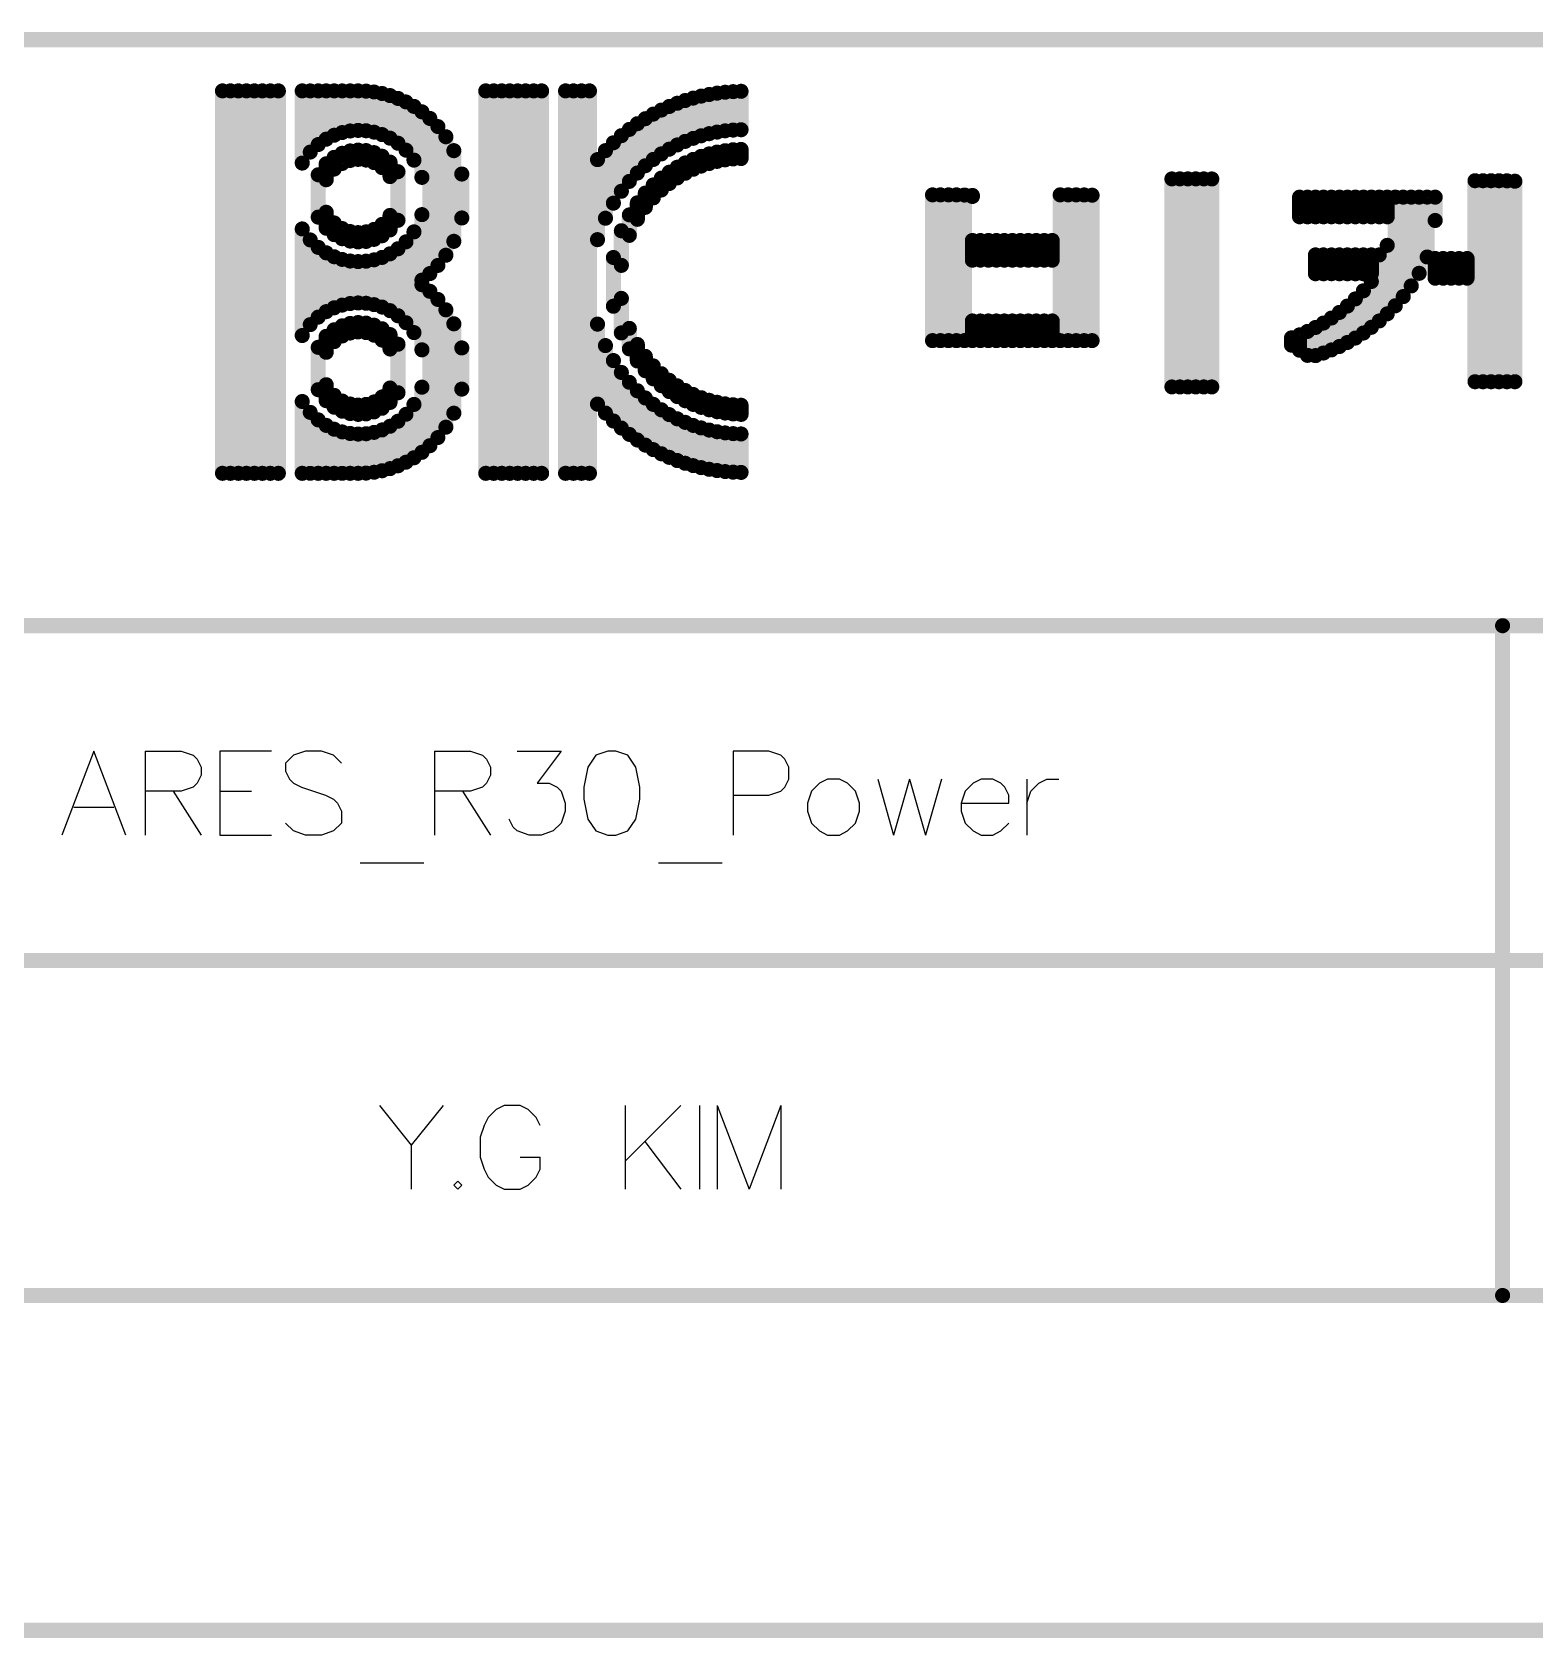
# Model space of a CAD drawing. Header units: millimetres. Extents: x 194 to 375, y 175 to 317.
# Drawn here: x 211.15 to 229.09, y 177.91 to 197.09 of the extents above; entities that cross this region are included whole.
import ezdxf

# ---------------------------------------------------------------- set-up
doc = ezdxf.new("R2010")
doc.units = ezdxf.units.MM
doc.layers.add('Mechanical20', color=56, linetype='Continuous')

msp = doc.modelspace()

# ---------------------------------------------------------------- linework, layer by layer
at = {"layer": 'Mechanical20'}
for p, q in [((211.881, 188.5), (211.5, 187.5)), ((212.262, 187.5), (211.881, 188.5)), ((212.495, 188.5), (212.495, 187.5)), ((212.495, 188.5), (212.924, 188.5)), ((212.924, 188.5), (213.066, 188.452)), ((213.066, 188.452), (213.114, 188.405)), ((213.114, 188.405), (213.162, 188.309)), ((214.004, 188.5), (213.385, 188.5)), ((213.385, 188.5), (213.385, 187.5)), ((214.266, 188.452), (214.171, 188.357)), ((214.171, 188.357), (214.171, 188.262)), ((214.409, 188.5), (214.266, 188.452)), ((214.599, 188.5), (214.409, 188.5)), ((214.742, 188.452), (214.599, 188.5)), ((214.837, 188.357), (214.742, 188.452)), ((215.951, 188.5), (215.951, 187.5)), ((215.951, 188.5), (216.38, 188.5)), ((216.38, 188.5), (216.523, 188.452)), ((216.523, 188.452), (216.57, 188.405)), ((216.57, 188.405), (216.618, 188.309)), ((216.937, 188.5), (217.461, 188.5)), ((217.461, 188.5), (217.175, 188.119)), ((217.875, 188.452), (217.78, 188.309)), ((218.018, 188.5), (217.875, 188.452)), ((218.113, 188.5), (218.018, 188.5)), ((218.256, 188.452), (218.113, 188.5)), ((218.351, 188.309), (218.256, 188.452)), ((219.941, 188.5), (219.513, 188.5)), ((219.513, 188.5), (219.513, 187.5)), ((220.084, 188.452), (219.941, 188.5)), ((220.131, 188.405), (220.084, 188.452)), ((220.179, 188.309), (220.131, 188.405)), ((213.162, 188.214), (213.114, 188.119)), ((213.162, 188.309), (213.162, 188.214)), ((214.171, 188.262), (214.218, 188.167)), ((214.218, 188.167), (214.266, 188.119)), ((216.618, 188.214), (216.57, 188.119)), ((216.618, 188.309), (216.618, 188.214)), ((217.78, 188.309), (217.732, 188.071)), ((218.399, 188.071), (218.351, 188.309)), ((220.131, 188.071), (220.179, 188.167)), ((220.179, 188.167), (220.179, 188.309)), ((220.641, 188.167), (220.546, 188.119)), ((220.784, 188.167), (220.641, 188.167)), ((220.879, 188.119), (220.784, 188.167)), ((221.241, 188.167), (221.431, 187.5)), ((221.622, 188.167), (221.431, 187.5)), ((221.622, 188.167), (221.812, 187.5)), ((222.003, 188.167), (221.812, 187.5)), ((222.474, 188.167), (222.379, 188.119)), ((222.617, 188.167), (222.474, 188.167)), ((222.712, 188.119), (222.617, 188.167)), ((223.021, 188.167), (223.021, 187.5)), ((223.164, 188.119), (223.259, 188.167)), ((223.259, 188.167), (223.402, 188.167)), ((212.924, 188.024), (212.495, 188.024)), ((212.828, 188.024), (213.162, 187.5)), ((213.066, 188.071), (212.924, 188.024)), ((213.114, 188.119), (213.066, 188.071)), ((213.385, 188.024), (213.766, 188.024)), ((214.266, 188.119), (214.361, 188.071)), ((214.361, 188.071), (214.647, 187.976)), ((214.647, 187.976), (214.742, 187.928)), ((216.38, 188.024), (215.951, 188.024)), ((216.285, 188.024), (216.618, 187.5)), ((216.523, 188.071), (216.38, 188.024)), ((216.57, 188.119), (216.523, 188.071)), ((217.175, 188.119), (217.318, 188.119)), ((217.318, 188.119), (217.413, 188.071)), ((217.413, 188.071), (217.461, 188.024)), ((217.461, 188.024), (217.508, 187.881)), ((217.732, 188.071), (217.732, 187.928)), ((218.399, 187.928), (218.399, 188.071)), ((219.513, 187.976), (219.941, 187.976)), ((219.941, 187.976), (220.084, 188.024)), ((220.084, 188.024), (220.131, 188.071)), ((220.45, 188.024), (220.403, 187.881)), ((220.546, 188.119), (220.45, 188.024)), ((220.974, 188.024), (220.879, 188.119)), ((221.022, 187.881), (220.974, 188.024)), ((222.283, 188.024), (222.236, 187.881)), ((222.379, 188.119), (222.283, 188.024)), ((222.759, 188.071), (222.712, 188.119)), ((222.807, 187.976), (222.759, 188.071)), ((222.807, 187.881), (222.807, 187.976)), ((223.021, 187.881), (223.069, 188.024)), ((223.069, 188.024), (223.164, 188.119)), ((211.643, 187.833), (212.119, 187.833)), ((214.742, 187.928), (214.79, 187.881)), ((214.79, 187.881), (214.837, 187.786)), ((214.837, 187.786), (214.837, 187.643)), ((217.508, 187.786), (217.461, 187.643)), ((217.508, 187.881), (217.508, 187.786)), ((217.732, 187.928), (217.78, 187.69)), ((218.351, 187.69), (218.399, 187.928)), ((220.403, 187.881), (220.403, 187.786)), ((220.403, 187.786), (220.45, 187.643)), ((220.974, 187.643), (221.022, 187.786)), ((221.022, 187.786), (221.022, 187.881)), ((222.236, 187.881), (222.807, 187.881)), ((222.236, 187.881), (222.236, 187.786)), ((222.236, 187.786), (222.283, 187.643)), ((214.266, 187.548), (214.171, 187.643)), ((214.837, 187.643), (214.742, 187.548)), ((216.889, 187.595), (216.842, 187.69)), ((216.937, 187.548), (216.889, 187.595)), ((217.461, 187.643), (217.365, 187.548)), ((217.78, 187.69), (217.875, 187.548)), ((218.256, 187.548), (218.351, 187.69)), ((220.45, 187.643), (220.546, 187.548)), ((220.879, 187.548), (220.974, 187.643)), ((222.283, 187.643), (222.379, 187.548)), ((222.712, 187.548), (222.807, 187.643)), ((213.385, 187.5), (214.004, 187.5)), ((214.409, 187.5), (214.266, 187.548)), ((214.599, 187.5), (214.409, 187.5)), ((214.742, 187.548), (214.599, 187.5)), ((217.08, 187.5), (216.937, 187.548)), ((217.223, 187.5), (217.08, 187.5)), ((217.365, 187.548), (217.223, 187.5)), ((217.875, 187.548), (218.018, 187.5)), ((218.018, 187.5), (218.113, 187.5)), ((218.113, 187.5), (218.256, 187.548)), ((220.546, 187.548), (220.641, 187.5)), ((220.641, 187.5), (220.784, 187.5)), ((220.784, 187.5), (220.879, 187.548)), ((222.379, 187.548), (222.474, 187.5)), ((222.474, 187.5), (222.617, 187.5)), ((222.617, 187.5), (222.712, 187.548)), ((215.061, 187.167), (215.823, 187.167)), ((218.622, 187.167), (219.384, 187.167)), ((215.291, 184.27), (215.672, 183.794)), ((216.053, 184.27), (215.672, 183.794)), ((216.686, 184.222), (216.591, 184.127)), ((216.781, 184.27), (216.686, 184.222)), ((216.972, 184.27), (216.781, 184.27)), ((217.067, 184.222), (216.972, 184.27)), ((217.162, 184.127), (217.067, 184.222)), ((218.224, 184.27), (218.224, 183.27)), ((218.89, 184.27), (218.224, 183.603)), ((219.114, 184.27), (219.114, 183.27)), ((219.323, 184.27), (219.323, 183.27)), ((219.323, 184.27), (219.704, 183.27)), ((220.085, 184.27), (219.704, 183.27)), ((220.085, 184.27), (220.085, 183.27)), ((216.543, 184.032), (216.496, 183.889)), ((216.591, 184.127), (216.543, 184.032)), ((217.21, 184.032), (217.162, 184.127)), ((215.672, 183.794), (215.672, 183.27)), ((216.496, 183.889), (216.496, 183.651)), ((218.462, 183.841), (218.89, 183.27)), ((216.496, 183.651), (216.543, 183.508)), ((216.972, 183.651), (217.21, 183.651)), ((217.21, 183.508), (217.21, 183.651)), ((216.229, 183.365), (216.181, 183.318)), ((216.277, 183.318), (216.229, 183.365)), ((216.543, 183.508), (216.591, 183.413)), ((216.591, 183.413), (216.686, 183.318)), ((217.067, 183.318), (217.162, 183.413)), ((217.162, 183.413), (217.21, 183.508)), ((216.181, 183.318), (216.229, 183.27)), ((216.229, 183.27), (216.277, 183.318)), ((216.686, 183.318), (216.781, 183.27)), ((216.781, 183.27), (216.972, 183.27)), ((216.972, 183.27), (217.067, 183.318))]:
    msp.add_line(p, q, dxfattribs=at)
at = {"layer": 'Mechanical20', "const_width": 0.18}
for points in [[(193.701, 197), (304.701, 197)], [(213.418, 196.388), (213.418, 191.82)], [(213.513, 196.388), (213.513, 191.82)], [(213.608, 191.82), (213.608, 196.388)], [(213.704, 191.82), (213.704, 196.388)], [(213.799, 191.82), (213.799, 196.388)], [(213.894, 191.82), (213.894, 196.388)], [(213.989, 191.82), (213.989, 196.388)], [(214.085, 191.82), (214.085, 196.388)], [(214.37, 195.526), (214.37, 196.388)], [(214.465, 195.657), (214.465, 196.388)], [(214.561, 195.747), (214.561, 196.388)], [(214.656, 195.811), (214.656, 196.388)], [(214.751, 195.858), (214.751, 196.388)], [(214.846, 195.89), (214.846, 196.388)], [(214.942, 195.909), (214.942, 196.388)], [(215.037, 196.388), (215.037, 195.916)], [(215.132, 195.912), (215.132, 196.385)], [(215.227, 196.375), (215.227, 195.895)], [(215.323, 195.866), (215.323, 196.357)], [(215.418, 195.823), (215.418, 196.332)], [(216.561, 191.82), (216.561, 196.388)], [(216.656, 191.82), (216.656, 196.388)], [(216.752, 191.82), (216.752, 196.388)], [(216.847, 196.388), (216.847, 191.82)], [(216.942, 191.82), (216.942, 196.388)], [(217.037, 191.82), (217.037, 196.388)], [(217.133, 191.82), (217.133, 196.388)], [(217.228, 191.82), (217.228, 196.388)], [(217.514, 196.388), (217.514, 191.82)], [(217.609, 196.388), (217.609, 191.82)], [(217.704, 191.82), (217.704, 196.388)], [(217.799, 191.82), (217.799, 196.388)], [(219.133, 196.326), (219.133, 195.852)], [(219.228, 195.877), (219.228, 196.345)], [(219.323, 196.361), (219.323, 195.896)], [(219.418, 195.911), (219.418, 196.372)], [(219.514, 195.92), (219.514, 196.379)], [(219.609, 195.924), (219.609, 196.383)], [(215.513, 195.763), (215.513, 196.298)], [(215.608, 195.68), (215.608, 196.256)], [(215.704, 195.561), (215.704, 196.203)], [(215.799, 195.355), (215.799, 196.138)], [(218.657, 195.635), (218.657, 196.159)], [(218.752, 195.692), (218.752, 196.202)], [(218.847, 195.742), (218.847, 196.24)], [(218.942, 195.785), (218.942, 196.273)], [(219.037, 196.302), (219.037, 195.821)], [(215.894, 194.206), (215.894, 196.059)], [(215.989, 195.962), (215.989, 194.303)], [(218.371, 195.996), (218.371, 195.407)], [(218.466, 195.494), (218.466, 196.056)], [(218.561, 195.569), (218.561, 196.111)], [(216.085, 194.425), (216.085, 195.84)], [(218.085, 195.047), (218.085, 195.768)], [(218.18, 195.853), (218.18, 195.189)], [(218.275, 195.928), (218.275, 195.307)], [(214.751, 195.454), (214.751, 195.594)], [(214.846, 195.521), (214.846, 195.643)], [(214.942, 195.671), (214.942, 195.557)], [(215.037, 195.57), (215.037, 195.681)], [(215.132, 195.675), (215.132, 195.562)], [(215.227, 195.531), (215.227, 195.651)], [(215.323, 195.472), (215.323, 195.607)], [(216.18, 194.591), (216.18, 195.674)], [(217.895, 194.611), (217.895, 195.567)], [(217.99, 195.674), (217.99, 194.867)], [(219.037, 195.451), (219.037, 195.57)], [(219.133, 195.49), (219.133, 195.606)], [(219.228, 195.635), (219.228, 195.521)], [(219.323, 195.657), (219.323, 195.546)], [(219.418, 195.564), (219.418, 195.674)], [(219.514, 195.575), (219.514, 195.685)], [(219.609, 195.689), (219.609, 195.58)], [(214.561, 194.88), (214.561, 195.386)], [(214.656, 195.327), (214.656, 195.517)], [(215.418, 195.537), (215.418, 195.365)], [(215.513, 194.842), (215.513, 195.423)], [(216.275, 194.87), (216.275, 195.395)], [(218.752, 195.282), (218.752, 195.416)], [(218.847, 195.348), (218.847, 195.476)], [(218.942, 195.404), (218.942, 195.527)], [(218.466, 195.167), (218.466, 194.997)], [(218.561, 195.11), (218.561, 195.264)], [(218.657, 195.204), (218.657, 195.346)], [(224.752, 195.337), (224.752, 192.852)], [(224.848, 192.852), (224.848, 195.337)], [(224.943, 192.852), (224.943, 195.337)], [(225.038, 192.852), (225.038, 195.337)], [(225.134, 192.852), (225.134, 195.337)], [(225.229, 192.852), (225.229, 195.336)], [(228.372, 192.914), (228.372, 195.315)], [(228.467, 195.315), (228.467, 192.914)], [(228.563, 192.914), (228.563, 195.315)], [(228.658, 192.914), (228.658, 195.315)], [(228.753, 192.914), (228.753, 195.314)], [(228.848, 192.914), (228.848, 195.309)], [(218.371, 194.854), (218.371, 195.051)], [(221.895, 193.405), (221.895, 195.146)], [(221.99, 193.405), (221.99, 195.146)], [(222.086, 195.146), (222.086, 193.405)], [(222.181, 193.405), (222.181, 195.146)], [(222.276, 193.405), (222.276, 195.144)], [(222.371, 195.139), (222.371, 195.127)], [(223.419, 193.405), (223.419, 195.146)], [(223.514, 195.146), (223.514, 193.405)], [(223.61, 193.405), (223.61, 195.146)], [(223.705, 193.405), (223.705, 195.145)], [(223.8, 193.405), (223.8, 195.142)], [(226.276, 194.884), (226.276, 195.119)], [(226.372, 194.884), (226.372, 195.119)], [(226.467, 194.884), (226.467, 195.119)], [(226.562, 195.119), (226.562, 194.884)], [(226.657, 194.884), (226.657, 195.119)], [(226.753, 195.119), (226.753, 194.884)], [(226.848, 194.884), (226.848, 195.119)], [(226.943, 194.884), (226.943, 195.119)], [(227.039, 194.884), (227.039, 195.119)], [(227.134, 195.119), (227.134, 194.884)], [(227.229, 194.884), (227.229, 195.119)], [(227.324, 194.884), (227.324, 195.119)], [(227.42, 193.821), (227.42, 195.119)], [(227.515, 195.119), (227.515, 193.931)], [(227.61, 194.058), (227.61, 195.119)], [(227.705, 194.209), (227.705, 195.119)], [(227.8, 195.119), (227.8, 194.404)], [(227.896, 195.119), (227.896, 194.84)], [(214.656, 194.748), (214.656, 194.938)], [(214.751, 194.671), (214.751, 194.811)], [(215.323, 194.793), (215.323, 194.658)], [(215.418, 194.9), (215.418, 194.728)], [(215.799, 194.91), (215.799, 194.127)], [(218.275, 194.662), (218.275, 194.907)], [(214.37, 193.466), (214.37, 194.739)], [(214.465, 193.596), (214.465, 194.608)], [(214.846, 194.622), (214.846, 194.744)], [(214.942, 194.594), (214.942, 194.708)], [(215.037, 194.584), (215.037, 194.695)], [(215.132, 194.59), (215.132, 194.704)], [(215.227, 194.614), (215.227, 194.734)], [(215.704, 194.704), (215.704, 193.501)], [(218.18, 194.304), (218.18, 194.717)], [(222.371, 194.366), (222.371, 194.601)], [(222.466, 194.601), (222.466, 194.366)], [(222.562, 194.366), (222.562, 194.601)], [(222.657, 194.366), (222.657, 194.601)], [(222.752, 194.366), (222.752, 194.601)], [(222.848, 194.366), (222.848, 194.601)], [(222.943, 194.366), (222.943, 194.601)], [(223.038, 194.366), (223.038, 194.601)], [(223.133, 194.366), (223.133, 194.601)], [(223.228, 194.366), (223.228, 194.601)], [(223.324, 194.366), (223.324, 194.601)], [(214.561, 194.519), (214.561, 193.686)], [(214.656, 193.751), (214.656, 194.454)], [(214.751, 194.407), (214.751, 193.797)], [(215.323, 193.806), (215.323, 194.399)], [(215.418, 193.763), (215.418, 194.442)], [(215.513, 193.702), (215.513, 194.502)], [(215.608, 194.585), (215.608, 193.619)], [(218.085, 193.816), (218.085, 194.398)], [(226.467, 194.429), (226.467, 194.204)], [(226.562, 194.204), (226.562, 194.429)], [(226.657, 194.204), (226.657, 194.429)], [(226.753, 194.204), (226.753, 194.429)], [(226.848, 194.429), (226.848, 194.204)], [(226.943, 194.429), (226.943, 194.204)], [(227.039, 194.204), (227.039, 194.429)], [(227.134, 194.429), (227.134, 194.204)], [(227.229, 193.64), (227.229, 194.429)], [(227.324, 193.725), (227.324, 194.543)], [(214.846, 194.375), (214.846, 193.829)], [(214.942, 193.848), (214.942, 194.356)], [(215.037, 193.855), (215.037, 194.349)], [(215.132, 193.851), (215.132, 194.354)], [(215.227, 193.835), (215.227, 194.37)], [(227.896, 194.151), (227.896, 194.386)], [(227.991, 194.151), (227.991, 194.386)], [(228.086, 194.151), (228.086, 194.386)], [(228.181, 194.386), (228.181, 194.151)], [(228.277, 194.386), (228.277, 194.151)], [(215.799, 193.295), (215.799, 194.073)], [(227.134, 193.564), (227.134, 194.111)], [(215.894, 193.994), (215.894, 192.15)], [(215.989, 192.247), (215.989, 193.897)], [(218.18, 193.497), (218.18, 193.91)], [(226.943, 193.436), (226.943, 193.903)], [(227.039, 193.496), (227.039, 194)], [(216.085, 193.773), (216.085, 192.371)], [(222.371, 193.405), (222.371, 193.64)], [(222.466, 193.405), (222.466, 193.64)], [(222.562, 193.405), (222.562, 193.64)], [(222.657, 193.405), (222.657, 193.64)], [(222.752, 193.64), (222.752, 193.405)], [(222.848, 193.405), (222.848, 193.64)], [(222.943, 193.405), (222.943, 193.64)], [(223.038, 193.405), (223.038, 193.64)], [(223.133, 193.405), (223.133, 193.64)], [(223.228, 193.405), (223.228, 193.64)], [(223.324, 193.64), (223.324, 193.405)], [(226.657, 193.294), (226.657, 193.675)], [(226.753, 193.335), (226.753, 193.742)], [(226.848, 193.383), (226.848, 193.818)], [(214.656, 193.266), (214.656, 193.456)], [(214.751, 193.393), (214.751, 193.534)], [(214.846, 193.46), (214.846, 193.582)], [(214.942, 193.496), (214.942, 193.61)], [(215.037, 193.509), (215.037, 193.621)], [(215.132, 193.501), (215.132, 193.614)], [(215.227, 193.47), (215.227, 193.59)], [(215.323, 193.547), (215.323, 193.412)], [(215.418, 193.477), (215.418, 193.305)], [(216.18, 193.606), (216.18, 192.538)], [(217.895, 192.647), (217.895, 193.602)], [(218.275, 193.552), (218.275, 193.306)], [(226.181, 193.351), (226.181, 193.438)], [(226.276, 193.29), (226.276, 193.474)], [(226.372, 193.229), (226.372, 193.515)], [(226.467, 193.226), (226.467, 193.562)], [(226.562, 193.257), (226.562, 193.615)], [(214.561, 192.819), (214.561, 193.325)], [(215.513, 193.362), (215.513, 192.782)], [(216.275, 192.826), (216.275, 193.318)], [(217.99, 192.54), (217.99, 193.346)], [(218.371, 193.162), (218.371, 193.359)], [(218.085, 192.445), (218.085, 193.167)], [(218.466, 193.217), (218.466, 193.046)], [(218.561, 192.949), (218.561, 193.103)], [(214.656, 192.688), (214.656, 192.878)], [(218.18, 193.025), (218.18, 192.361)], [(218.275, 192.285), (218.275, 192.907)], [(218.657, 192.867), (218.657, 193.01)], [(218.752, 192.797), (218.752, 192.931)], [(218.847, 192.737), (218.847, 192.865)], [(214.37, 191.82), (214.37, 192.678)], [(214.751, 192.61), (214.751, 192.751)], [(214.846, 192.562), (214.846, 192.684)], [(215.227, 192.553), (215.227, 192.673)], [(215.323, 192.597), (215.323, 192.732)], [(215.418, 192.667), (215.418, 192.839)], [(215.799, 192.071), (215.799, 192.849)], [(218.371, 192.218), (218.371, 192.806)], [(218.466, 192.157), (218.466, 192.72)], [(218.942, 192.687), (218.942, 192.809)], [(219.037, 192.643), (219.037, 192.762)], [(219.133, 192.723), (219.133, 192.608)], [(219.228, 192.692), (219.228, 192.579)], [(214.465, 191.82), (214.465, 192.548)], [(214.942, 192.534), (214.942, 192.648)], [(215.037, 192.524), (215.037, 192.635)], [(215.132, 192.643), (215.132, 192.53)], [(215.608, 192.525), (215.608, 191.953)], [(215.704, 192.006), (215.704, 192.643)], [(218.561, 192.103), (218.561, 192.644)], [(218.657, 192.054), (218.657, 192.579)], [(218.752, 192.011), (218.752, 192.521)], [(219.323, 192.668), (219.323, 192.556)], [(219.418, 192.54), (219.418, 192.65)], [(219.514, 192.529), (219.514, 192.639)], [(219.609, 192.633), (219.609, 192.524)], [(214.561, 192.458), (214.561, 191.82)], [(214.656, 191.82), (214.656, 192.393)], [(214.751, 191.82), (214.751, 192.347)], [(214.846, 191.82), (214.846, 192.315)], [(214.942, 191.82), (214.942, 192.296)], [(215.037, 192.289), (215.037, 191.82)], [(215.132, 191.823), (215.132, 192.293)], [(215.227, 191.833), (215.227, 192.309)], [(215.323, 191.851), (215.323, 192.338)], [(215.418, 191.876), (215.418, 192.382)], [(215.513, 191.91), (215.513, 192.442)], [(218.847, 192.471), (218.847, 191.973)], [(218.942, 191.94), (218.942, 192.429)], [(219.037, 191.912), (219.037, 192.392)], [(219.133, 191.888), (219.133, 192.362)], [(219.228, 191.868), (219.228, 192.337)], [(219.323, 191.853), (219.323, 192.317)], [(219.418, 192.303), (219.418, 191.841)], [(219.514, 191.834), (219.514, 192.294)], [(219.609, 191.831), (219.609, 192.29)], [(193.701, 190), (304.701, 190)], [(228.701, 182), (228.701, 190)], [(193.701, 186), (304.701, 186)], [(193.701, 182), (304.701, 182)], [(193.701, 178), (304.701, 178)]]:
    msp.add_lwpolyline(points, dxfattribs=at)
at = {"layer": 'Mechanical20', "const_width": 0.09}
for points in [[(213.373, 196.388, 1), (213.463, 196.388, 1)], [(213.468, 196.388, 1), (213.558, 196.388, 1)], [(213.563, 196.388, 1), (213.653, 196.388, 1)], [(213.659, 196.388, 1), (213.749, 196.388, 1)], [(213.754, 196.388, 1), (213.844, 196.388, 1)], [(213.849, 196.388, 1), (213.939, 196.388, 1)], [(213.944, 196.388, 1), (214.034, 196.388, 1)], [(214.04, 196.388, 1), (214.13, 196.388, 1)], [(214.325, 196.388, 1), (214.415, 196.388, 1)], [(214.421, 196.388, 1), (214.51, 196.388, 1)], [(214.516, 196.388, 1), (214.606, 196.388, 1)], [(214.611, 196.388, 1), (214.701, 196.388, 1)], [(214.706, 196.388, 1), (214.796, 196.388, 1)], [(214.802, 196.388, 1), (214.891, 196.388, 1)], [(214.897, 196.388, 1), (214.987, 196.388, 1)], [(214.992, 196.388, 1), (215.082, 196.388, 1)], [(215.087, 196.385, 1), (215.177, 196.385, 1)], [(215.183, 196.375, 1), (215.272, 196.375, 1)], [(215.278, 196.357, 1), (215.368, 196.357, 1)], [(215.373, 196.332, 1), (215.463, 196.332, 1)], [(216.516, 196.388, 1), (216.606, 196.388, 1)], [(216.611, 196.388, 1), (216.701, 196.388, 1)], [(216.707, 196.388, 1), (216.797, 196.388, 1)], [(216.802, 196.388, 1), (216.892, 196.388, 1)], [(216.897, 196.388, 1), (216.987, 196.388, 1)], [(216.992, 196.388, 1), (217.082, 196.388, 1)], [(217.088, 196.388, 1), (217.178, 196.388, 1)], [(217.183, 196.388, 1), (217.273, 196.388, 1)], [(217.469, 196.388, 1), (217.559, 196.388, 1)], [(217.564, 196.388, 1), (217.654, 196.388, 1)], [(217.659, 196.388, 1), (217.749, 196.388, 1)], [(217.754, 196.388, 1), (217.844, 196.388, 1)], [(219.088, 196.326, 1), (219.178, 196.326, 1)], [(219.183, 196.345, 1), (219.273, 196.345, 1)], [(219.278, 196.361, 1), (219.368, 196.361, 1)], [(219.374, 196.372, 1), (219.463, 196.372, 1)], [(219.469, 196.379, 1), (219.559, 196.379, 1)], [(219.564, 196.383, 1), (219.654, 196.383, 1)], [(215.468, 196.298, 1), (215.558, 196.298, 1)], [(215.564, 196.256, 1), (215.653, 196.256, 1)], [(215.659, 196.203, 1), (215.749, 196.203, 1)], [(215.754, 196.138, 1), (215.844, 196.138, 1)], [(218.612, 196.159, 1), (218.702, 196.159, 1)], [(218.707, 196.202, 1), (218.797, 196.202, 1)], [(218.802, 196.24, 1), (218.892, 196.24, 1)], [(218.897, 196.273, 1), (218.987, 196.273, 1)], [(218.993, 196.302, 1), (219.082, 196.302, 1)], [(215.849, 196.059, 1), (215.939, 196.059, 1)], [(215.945, 195.962, 1), (216.034, 195.962, 1)], [(218.326, 195.996, 1), (218.416, 195.996, 1)], [(218.421, 196.056, 1), (218.511, 196.056, 1)], [(218.516, 196.111, 1), (218.606, 196.111, 1)], [(214.516, 195.747, 1), (214.606, 195.747, 1)], [(214.611, 195.811, 1), (214.701, 195.811, 1)], [(214.706, 195.858, 1), (214.796, 195.858, 1)], [(214.802, 195.89, 1), (214.891, 195.89, 1)], [(214.897, 195.909, 1), (214.987, 195.909, 1)], [(214.992, 195.916, 1), (215.082, 195.916, 1)], [(215.087, 195.912, 1), (215.177, 195.912, 1)], [(215.183, 195.895, 1), (215.272, 195.895, 1)], [(215.278, 195.866, 1), (215.368, 195.866, 1)], [(215.373, 195.823, 1), (215.463, 195.823, 1)], [(215.468, 195.763, 1), (215.558, 195.763, 1)], [(216.04, 195.84, 1), (216.13, 195.84, 1)], [(218.04, 195.768, 1), (218.13, 195.768, 1)], [(218.135, 195.853, 1), (218.225, 195.853, 1)], [(218.231, 195.928, 1), (218.32, 195.928, 1)], [(218.802, 195.742, 1), (218.892, 195.742, 1)], [(218.897, 195.785, 1), (218.987, 195.785, 1)], [(218.993, 195.821, 1), (219.082, 195.821, 1)], [(219.088, 195.852, 1), (219.178, 195.852, 1)], [(219.183, 195.877, 1), (219.273, 195.877, 1)], [(219.278, 195.896, 1), (219.368, 195.896, 1)], [(219.374, 195.911, 1), (219.463, 195.911, 1)], [(219.469, 195.92, 1), (219.559, 195.92, 1)], [(219.564, 195.924, 1), (219.654, 195.924, 1)], [(214.421, 195.657, 1), (214.51, 195.657, 1)], [(214.706, 195.594, 1), (214.796, 195.594, 1)], [(214.802, 195.643, 1), (214.891, 195.643, 1)], [(214.897, 195.671, 1), (214.987, 195.671, 1)], [(214.897, 195.557, 1), (214.987, 195.557, 1)], [(214.992, 195.681, 1), (215.082, 195.681, 1)], [(214.992, 195.57, 1), (215.082, 195.57, 1)], [(215.087, 195.675, 1), (215.177, 195.675, 1)], [(215.087, 195.562, 1), (215.177, 195.562, 1)], [(215.183, 195.651, 1), (215.272, 195.651, 1)], [(215.278, 195.607, 1), (215.368, 195.607, 1)], [(215.564, 195.68, 1), (215.653, 195.68, 1)], [(215.659, 195.561, 1), (215.749, 195.561, 1)], [(216.135, 195.674, 1), (216.225, 195.674, 1)], [(217.85, 195.567, 1), (217.94, 195.567, 1)], [(217.945, 195.674, 1), (218.035, 195.674, 1)], [(218.516, 195.569, 1), (218.606, 195.569, 1)], [(218.612, 195.635, 1), (218.702, 195.635, 1)], [(218.707, 195.692, 1), (218.797, 195.692, 1)], [(218.993, 195.57, 1), (219.082, 195.57, 1)], [(219.088, 195.606, 1), (219.178, 195.606, 1)], [(219.183, 195.635, 1), (219.273, 195.635, 1)], [(219.278, 195.657, 1), (219.368, 195.657, 1)], [(219.278, 195.546, 1), (219.368, 195.546, 1)], [(219.374, 195.674, 1), (219.463, 195.674, 1)], [(219.374, 195.564, 1), (219.463, 195.564, 1)], [(219.469, 195.685, 1), (219.559, 195.685, 1)], [(219.469, 195.575, 1), (219.559, 195.575, 1)], [(219.564, 195.689, 1), (219.654, 195.689, 1)], [(219.564, 195.58, 1), (219.654, 195.58, 1)], [(214.325, 195.526, 1), (214.415, 195.526, 1)], [(214.516, 195.386, 1), (214.606, 195.386, 1)], [(214.611, 195.517, 1), (214.701, 195.517, 1)], [(214.706, 195.454, 1), (214.796, 195.454, 1)], [(214.802, 195.521, 1), (214.891, 195.521, 1)], [(215.183, 195.531, 1), (215.272, 195.531, 1)], [(215.278, 195.472, 1), (215.368, 195.472, 1)], [(215.373, 195.537, 1), (215.463, 195.537, 1)], [(215.373, 195.365, 1), (215.463, 195.365, 1)], [(215.468, 195.423, 1), (215.558, 195.423, 1)], [(215.754, 195.355, 1), (215.844, 195.355, 1)], [(216.23, 195.395, 1), (216.32, 195.395, 1)], [(218.326, 195.407, 1), (218.416, 195.407, 1)], [(218.421, 195.494, 1), (218.511, 195.494, 1)], [(218.707, 195.416, 1), (218.797, 195.416, 1)], [(218.802, 195.476, 1), (218.892, 195.476, 1)], [(218.897, 195.527, 1), (218.987, 195.527, 1)], [(218.897, 195.404, 1), (218.987, 195.404, 1)], [(218.993, 195.451, 1), (219.082, 195.451, 1)], [(219.088, 195.49, 1), (219.178, 195.49, 1)], [(219.183, 195.521, 1), (219.273, 195.521, 1)], [(214.611, 195.327, 1), (214.701, 195.327, 1)], [(218.135, 195.189, 1), (218.225, 195.189, 1)], [(218.231, 195.307, 1), (218.32, 195.307, 1)], [(218.421, 195.167, 1), (218.511, 195.167, 1)], [(218.516, 195.264, 1), (218.606, 195.264, 1)], [(218.612, 195.346, 1), (218.702, 195.346, 1)], [(218.612, 195.204, 1), (218.702, 195.204, 1)], [(218.707, 195.282, 1), (218.797, 195.282, 1)], [(218.802, 195.348, 1), (218.892, 195.348, 1)], [(224.708, 195.337, 1), (224.797, 195.337, 1)], [(224.803, 195.337, 1), (224.893, 195.337, 1)], [(224.898, 195.337, 1), (224.988, 195.337, 1)], [(224.993, 195.337, 1), (225.083, 195.337, 1)], [(225.089, 195.337, 1), (225.179, 195.337, 1)], [(225.184, 195.336, 1), (225.274, 195.336, 1)], [(228.327, 195.315, 1), (228.417, 195.315, 1)], [(228.422, 195.315, 1), (228.512, 195.315, 1)], [(228.518, 195.315, 1), (228.608, 195.315, 1)], [(228.613, 195.315, 1), (228.703, 195.315, 1)], [(228.708, 195.314, 1), (228.798, 195.314, 1)], [(228.803, 195.309, 1), (228.893, 195.309, 1)], [(218.04, 195.047, 1), (218.13, 195.047, 1)], [(218.326, 195.051, 1), (218.416, 195.051, 1)], [(218.421, 194.997, 1), (218.511, 194.997, 1)], [(218.516, 195.11, 1), (218.606, 195.11, 1)], [(221.85, 195.146, 1), (221.94, 195.146, 1)], [(221.945, 195.146, 1), (222.035, 195.146, 1)], [(222.041, 195.146, 1), (222.131, 195.146, 1)], [(222.136, 195.146, 1), (222.226, 195.146, 1)], [(222.231, 195.144, 1), (222.321, 195.144, 1)], [(222.326, 195.139, 1), (222.416, 195.139, 1)], [(222.326, 195.127, 1), (222.416, 195.127, 1)], [(223.374, 195.146, 1), (223.464, 195.146, 1)], [(223.469, 195.146, 1), (223.559, 195.146, 1)], [(223.565, 195.146, 1), (223.655, 195.146, 1)], [(223.66, 195.145, 1), (223.75, 195.145, 1)], [(223.755, 195.142, 1), (223.845, 195.142, 1)], [(226.232, 195.119, 1), (226.321, 195.119, 1)], [(226.327, 195.119, 1), (226.417, 195.119, 1)], [(226.422, 195.119, 1), (226.512, 195.119, 1)], [(226.517, 195.119, 1), (226.607, 195.119, 1)], [(226.613, 195.119, 1), (226.702, 195.119, 1)], [(226.708, 195.119, 1), (226.798, 195.119, 1)], [(226.803, 195.119, 1), (226.893, 195.119, 1)], [(226.898, 195.119, 1), (226.988, 195.119, 1)], [(226.994, 195.119, 1), (227.084, 195.119, 1)], [(227.089, 195.119, 1), (227.179, 195.119, 1)], [(227.184, 195.119, 1), (227.274, 195.119, 1)], [(227.279, 195.119, 1), (227.369, 195.119, 1)], [(227.375, 195.119, 1), (227.465, 195.119, 1)], [(227.47, 195.119, 1), (227.56, 195.119, 1)], [(227.565, 195.119, 1), (227.655, 195.119, 1)], [(227.66, 195.119, 1), (227.75, 195.119, 1)], [(227.756, 195.119, 1), (227.845, 195.119, 1)], [(227.851, 195.119, 1), (227.941, 195.119, 1)], [(214.516, 194.88, 1), (214.606, 194.88, 1)], [(214.611, 194.938, 1), (214.701, 194.938, 1)], [(214.706, 194.811, 1), (214.796, 194.811, 1)], [(215.278, 194.793, 1), (215.368, 194.793, 1)], [(215.373, 194.9, 1), (215.463, 194.9, 1)], [(215.468, 194.842, 1), (215.558, 194.842, 1)], [(215.754, 194.91, 1), (215.844, 194.91, 1)], [(216.23, 194.87, 1), (216.32, 194.87, 1)], [(217.945, 194.867, 1), (218.035, 194.867, 1)], [(218.231, 194.907, 1), (218.32, 194.907, 1)], [(218.326, 194.854, 1), (218.416, 194.854, 1)], [(226.232, 194.884, 1), (226.321, 194.884, 1)], [(226.327, 194.884, 1), (226.417, 194.884, 1)], [(226.422, 194.884, 1), (226.512, 194.884, 1)], [(226.517, 194.884, 1), (226.607, 194.884, 1)], [(226.613, 194.884, 1), (226.702, 194.884, 1)], [(226.708, 194.884, 1), (226.798, 194.884, 1)], [(226.803, 194.884, 1), (226.893, 194.884, 1)], [(226.898, 194.884, 1), (226.988, 194.884, 1)], [(226.994, 194.884, 1), (227.084, 194.884, 1)], [(227.089, 194.884, 1), (227.179, 194.884, 1)], [(227.184, 194.884, 1), (227.274, 194.884, 1)], [(227.279, 194.884, 1), (227.369, 194.884, 1)], [(227.851, 194.84, 1), (227.941, 194.84, 1)], [(214.325, 194.739, 1), (214.415, 194.739, 1)], [(214.421, 194.608, 1), (214.51, 194.608, 1)], [(214.611, 194.748, 1), (214.701, 194.748, 1)], [(214.706, 194.671, 1), (214.796, 194.671, 1)], [(214.802, 194.744, 1), (214.891, 194.744, 1)], [(214.802, 194.622, 1), (214.891, 194.622, 1)], [(214.897, 194.708, 1), (214.987, 194.708, 1)], [(214.897, 194.594, 1), (214.987, 194.594, 1)], [(214.992, 194.695, 1), (215.082, 194.695, 1)], [(215.087, 194.704, 1), (215.177, 194.704, 1)], [(215.087, 194.59, 1), (215.177, 194.59, 1)], [(215.183, 194.734, 1), (215.272, 194.734, 1)], [(215.183, 194.614, 1), (215.272, 194.614, 1)], [(215.278, 194.658, 1), (215.368, 194.658, 1)], [(215.373, 194.728, 1), (215.463, 194.728, 1)], [(215.659, 194.704, 1), (215.749, 194.704, 1)], [(216.135, 194.591, 1), (216.225, 194.591, 1)], [(217.85, 194.611, 1), (217.94, 194.611, 1)], [(218.135, 194.717, 1), (218.225, 194.717, 1)], [(218.231, 194.662, 1), (218.32, 194.662, 1)], [(222.326, 194.601, 1), (222.416, 194.601, 1)], [(222.422, 194.601, 1), (222.511, 194.601, 1)], [(222.517, 194.601, 1), (222.607, 194.601, 1)], [(222.612, 194.601, 1), (222.702, 194.601, 1)], [(222.707, 194.601, 1), (222.797, 194.601, 1)], [(222.803, 194.601, 1), (222.893, 194.601, 1)], [(222.898, 194.601, 1), (222.988, 194.601, 1)], [(222.993, 194.601, 1), (223.083, 194.601, 1)], [(223.088, 194.601, 1), (223.178, 194.601, 1)], [(223.184, 194.601, 1), (223.273, 194.601, 1)], [(223.279, 194.601, 1), (223.369, 194.601, 1)], [(214.516, 194.519, 1), (214.606, 194.519, 1)], [(214.611, 194.454, 1), (214.701, 194.454, 1)], [(214.706, 194.407, 1), (214.796, 194.407, 1)], [(214.992, 194.584, 1), (215.082, 194.584, 1)], [(215.278, 194.399, 1), (215.368, 194.399, 1)], [(215.373, 194.442, 1), (215.463, 194.442, 1)], [(215.468, 194.502, 1), (215.558, 194.502, 1)], [(215.564, 194.585, 1), (215.653, 194.585, 1)], [(216.04, 194.425, 1), (216.13, 194.425, 1)], [(218.04, 194.398, 1), (218.13, 194.398, 1)], [(226.422, 194.429, 1), (226.512, 194.429, 1)], [(226.517, 194.429, 1), (226.607, 194.429, 1)], [(226.613, 194.429, 1), (226.702, 194.429, 1)], [(226.708, 194.429, 1), (226.798, 194.429, 1)], [(226.803, 194.429, 1), (226.893, 194.429, 1)], [(226.898, 194.429, 1), (226.988, 194.429, 1)], [(226.994, 194.429, 1), (227.084, 194.429, 1)], [(227.089, 194.429, 1), (227.179, 194.429, 1)], [(227.184, 194.429, 1), (227.274, 194.429, 1)], [(227.279, 194.543, 1), (227.369, 194.543, 1)], [(227.756, 194.404, 1), (227.845, 194.404, 1)], [(214.802, 194.375, 1), (214.891, 194.375, 1)], [(214.897, 194.356, 1), (214.987, 194.356, 1)], [(214.992, 194.349, 1), (215.082, 194.349, 1)], [(215.087, 194.354, 1), (215.177, 194.354, 1)], [(215.183, 194.37, 1), (215.272, 194.37, 1)], [(215.849, 194.206, 1), (215.939, 194.206, 1)], [(215.945, 194.303, 1), (216.034, 194.303, 1)], [(218.135, 194.304, 1), (218.225, 194.304, 1)], [(222.326, 194.366, 1), (222.416, 194.366, 1)], [(222.422, 194.366, 1), (222.511, 194.366, 1)], [(222.517, 194.366, 1), (222.607, 194.366, 1)], [(222.612, 194.366, 1), (222.702, 194.366, 1)], [(222.707, 194.366, 1), (222.797, 194.366, 1)], [(222.803, 194.366, 1), (222.893, 194.366, 1)], [(222.898, 194.366, 1), (222.988, 194.366, 1)], [(222.993, 194.366, 1), (223.083, 194.366, 1)], [(223.088, 194.366, 1), (223.178, 194.366, 1)], [(223.184, 194.366, 1), (223.273, 194.366, 1)], [(223.279, 194.366, 1), (223.369, 194.366, 1)], [(226.422, 194.204, 1), (226.512, 194.204, 1)], [(226.517, 194.204, 1), (226.607, 194.204, 1)], [(226.613, 194.204, 1), (226.702, 194.204, 1)], [(226.708, 194.204, 1), (226.798, 194.204, 1)], [(226.803, 194.204, 1), (226.893, 194.204, 1)], [(226.898, 194.204, 1), (226.988, 194.204, 1)], [(226.994, 194.204, 1), (227.084, 194.204, 1)], [(227.089, 194.204, 1), (227.179, 194.204, 1)], [(227.66, 194.209, 1), (227.75, 194.209, 1)], [(227.851, 194.386, 1), (227.941, 194.386, 1)], [(227.946, 194.386, 1), (228.036, 194.386, 1)], [(228.041, 194.386, 1), (228.131, 194.386, 1)], [(228.137, 194.386, 1), (228.226, 194.386, 1)], [(228.232, 194.386, 1), (228.322, 194.386, 1)], [(215.754, 194.127, 1), (215.844, 194.127, 1)], [(215.754, 194.073, 1), (215.844, 194.073, 1)], [(227.089, 194.111, 1), (227.179, 194.111, 1)], [(227.565, 194.058, 1), (227.655, 194.058, 1)], [(227.851, 194.151, 1), (227.941, 194.151, 1)], [(227.946, 194.151, 1), (228.036, 194.151, 1)], [(228.041, 194.151, 1), (228.131, 194.151, 1)], [(228.137, 194.151, 1), (228.226, 194.151, 1)], [(228.232, 194.151, 1), (228.322, 194.151, 1)], [(214.802, 193.829, 1), (214.891, 193.829, 1)], [(214.897, 193.848, 1), (214.987, 193.848, 1)], [(214.992, 193.855, 1), (215.082, 193.855, 1)], [(215.087, 193.851, 1), (215.177, 193.851, 1)], [(215.183, 193.835, 1), (215.272, 193.835, 1)], [(215.849, 193.994, 1), (215.939, 193.994, 1)], [(215.945, 193.897, 1), (216.034, 193.897, 1)], [(218.135, 193.91, 1), (218.225, 193.91, 1)], [(226.898, 193.903, 1), (226.988, 193.903, 1)], [(226.994, 194, 1), (227.084, 194, 1)], [(227.375, 193.821, 1), (227.465, 193.821, 1)], [(227.47, 193.931, 1), (227.56, 193.931, 1)], [(214.516, 193.686, 1), (214.606, 193.686, 1)], [(214.611, 193.751, 1), (214.701, 193.751, 1)], [(214.706, 193.797, 1), (214.796, 193.797, 1)], [(215.278, 193.806, 1), (215.368, 193.806, 1)], [(215.373, 193.763, 1), (215.463, 193.763, 1)], [(215.468, 193.702, 1), (215.558, 193.702, 1)], [(216.04, 193.773, 1), (216.13, 193.773, 1)], [(218.04, 193.816, 1), (218.13, 193.816, 1)], [(222.326, 193.64, 1), (222.416, 193.64, 1)], [(222.422, 193.64, 1), (222.511, 193.64, 1)], [(222.517, 193.64, 1), (222.607, 193.64, 1)], [(222.612, 193.64, 1), (222.702, 193.64, 1)], [(222.707, 193.64, 1), (222.797, 193.64, 1)], [(222.803, 193.64, 1), (222.893, 193.64, 1)], [(222.898, 193.64, 1), (222.988, 193.64, 1)], [(222.993, 193.64, 1), (223.083, 193.64, 1)], [(223.088, 193.64, 1), (223.178, 193.64, 1)], [(223.184, 193.64, 1), (223.273, 193.64, 1)], [(223.279, 193.64, 1), (223.369, 193.64, 1)], [(226.613, 193.675, 1), (226.702, 193.675, 1)], [(226.708, 193.742, 1), (226.798, 193.742, 1)], [(226.803, 193.818, 1), (226.893, 193.818, 1)], [(227.184, 193.64, 1), (227.274, 193.64, 1)], [(227.279, 193.725, 1), (227.369, 193.725, 1)], [(214.325, 193.466, 1), (214.415, 193.466, 1)], [(214.421, 193.596, 1), (214.51, 193.596, 1)], [(214.611, 193.456, 1), (214.701, 193.456, 1)], [(214.706, 193.534, 1), (214.796, 193.534, 1)], [(214.802, 193.582, 1), (214.891, 193.582, 1)], [(214.802, 193.46, 1), (214.891, 193.46, 1)], [(214.897, 193.61, 1), (214.987, 193.61, 1)], [(214.897, 193.496, 1), (214.987, 193.496, 1)], [(214.992, 193.621, 1), (215.082, 193.621, 1)], [(214.992, 193.509, 1), (215.082, 193.509, 1)], [(215.087, 193.614, 1), (215.177, 193.614, 1)], [(215.087, 193.501, 1), (215.177, 193.501, 1)], [(215.183, 193.59, 1), (215.272, 193.59, 1)], [(215.183, 193.47, 1), (215.272, 193.47, 1)], [(215.278, 193.547, 1), (215.368, 193.547, 1)], [(215.373, 193.477, 1), (215.463, 193.477, 1)], [(215.564, 193.619, 1), (215.653, 193.619, 1)], [(215.659, 193.501, 1), (215.749, 193.501, 1)], [(216.135, 193.606, 1), (216.225, 193.606, 1)], [(217.85, 193.602, 1), (217.94, 193.602, 1)], [(218.135, 193.497, 1), (218.225, 193.497, 1)], [(218.231, 193.552, 1), (218.32, 193.552, 1)], [(226.136, 193.438, 1), (226.226, 193.438, 1)], [(226.232, 193.474, 1), (226.321, 193.474, 1)], [(226.327, 193.515, 1), (226.417, 193.515, 1)], [(226.422, 193.562, 1), (226.512, 193.562, 1)], [(226.517, 193.615, 1), (226.607, 193.615, 1)], [(226.898, 193.436, 1), (226.988, 193.436, 1)], [(226.994, 193.496, 1), (227.084, 193.496, 1)], [(227.089, 193.564, 1), (227.179, 193.564, 1)], [(214.516, 193.325, 1), (214.606, 193.325, 1)], [(214.611, 193.266, 1), (214.701, 193.266, 1)], [(214.706, 193.393, 1), (214.796, 193.393, 1)], [(215.278, 193.412, 1), (215.368, 193.412, 1)], [(215.373, 193.305, 1), (215.463, 193.305, 1)], [(215.468, 193.362, 1), (215.558, 193.362, 1)], [(215.754, 193.295, 1), (215.844, 193.295, 1)], [(216.23, 193.318, 1), (216.32, 193.318, 1)], [(217.945, 193.346, 1), (218.035, 193.346, 1)], [(218.231, 193.306, 1), (218.32, 193.306, 1)], [(218.326, 193.359, 1), (218.416, 193.359, 1)], [(221.85, 193.405, 1), (221.94, 193.405, 1)], [(221.945, 193.405, 1), (222.035, 193.405, 1)], [(222.041, 193.405, 1), (222.131, 193.405, 1)], [(222.136, 193.405, 1), (222.226, 193.405, 1)], [(222.231, 193.405, 1), (222.321, 193.405, 1)], [(222.326, 193.405, 1), (222.416, 193.405, 1)], [(222.422, 193.405, 1), (222.511, 193.405, 1)], [(222.517, 193.405, 1), (222.607, 193.405, 1)], [(222.612, 193.405, 1), (222.702, 193.405, 1)], [(222.707, 193.405, 1), (222.797, 193.405, 1)], [(222.803, 193.405, 1), (222.893, 193.405, 1)], [(222.898, 193.405, 1), (222.988, 193.405, 1)], [(222.993, 193.405, 1), (223.083, 193.405, 1)], [(223.088, 193.405, 1), (223.178, 193.405, 1)], [(223.184, 193.405, 1), (223.273, 193.405, 1)], [(223.279, 193.405, 1), (223.369, 193.405, 1)], [(223.374, 193.405, 1), (223.464, 193.405, 1)], [(223.469, 193.405, 1), (223.559, 193.405, 1)], [(223.565, 193.405, 1), (223.655, 193.405, 1)], [(223.66, 193.405, 1), (223.75, 193.405, 1)], [(223.755, 193.405, 1), (223.845, 193.405, 1)], [(226.136, 193.351, 1), (226.226, 193.351, 1)], [(226.232, 193.29, 1), (226.321, 193.29, 1)], [(226.517, 193.257, 1), (226.607, 193.257, 1)], [(226.613, 193.294, 1), (226.702, 193.294, 1)], [(226.708, 193.335, 1), (226.798, 193.335, 1)], [(226.803, 193.383, 1), (226.893, 193.383, 1)], [(218.04, 193.167, 1), (218.13, 193.167, 1)], [(218.326, 193.162, 1), (218.416, 193.162, 1)], [(218.421, 193.217, 1), (218.511, 193.217, 1)], [(218.516, 193.103, 1), (218.606, 193.103, 1)], [(226.327, 193.229, 1), (226.417, 193.229, 1)], [(226.422, 193.226, 1), (226.512, 193.226, 1)], [(214.611, 192.878, 1), (214.701, 192.878, 1)], [(218.135, 193.025, 1), (218.225, 193.025, 1)], [(218.231, 192.907, 1), (218.32, 192.907, 1)], [(218.421, 193.046, 1), (218.511, 193.046, 1)], [(218.516, 192.949, 1), (218.606, 192.949, 1)], [(218.612, 193.01, 1), (218.702, 193.01, 1)], [(218.612, 192.867, 1), (218.702, 192.867, 1)], [(218.707, 192.931, 1), (218.797, 192.931, 1)], [(218.802, 192.865, 1), (218.892, 192.865, 1)], [(228.327, 192.914, 1), (228.417, 192.914, 1)], [(228.422, 192.914, 1), (228.512, 192.914, 1)], [(228.518, 192.914, 1), (228.608, 192.914, 1)], [(228.613, 192.914, 1), (228.703, 192.914, 1)], [(228.708, 192.914, 1), (228.798, 192.914, 1)], [(228.803, 192.914, 1), (228.893, 192.914, 1)], [(214.325, 192.678, 1), (214.415, 192.678, 1)], [(214.516, 192.819, 1), (214.606, 192.819, 1)], [(214.611, 192.688, 1), (214.701, 192.688, 1)], [(214.706, 192.751, 1), (214.796, 192.751, 1)], [(214.802, 192.684, 1), (214.891, 192.684, 1)], [(215.183, 192.673, 1), (215.272, 192.673, 1)], [(215.278, 192.732, 1), (215.368, 192.732, 1)], [(215.373, 192.839, 1), (215.463, 192.839, 1)], [(215.468, 192.782, 1), (215.558, 192.782, 1)], [(215.754, 192.849, 1), (215.844, 192.849, 1)], [(216.23, 192.826, 1), (216.32, 192.826, 1)], [(218.326, 192.806, 1), (218.416, 192.806, 1)], [(218.421, 192.72, 1), (218.511, 192.72, 1)], [(218.707, 192.797, 1), (218.797, 192.797, 1)], [(218.802, 192.737, 1), (218.892, 192.737, 1)], [(218.897, 192.809, 1), (218.987, 192.809, 1)], [(218.897, 192.687, 1), (218.987, 192.687, 1)], [(218.993, 192.762, 1), (219.082, 192.762, 1)], [(219.088, 192.723, 1), (219.178, 192.723, 1)], [(219.183, 192.692, 1), (219.273, 192.692, 1)], [(224.708, 192.852, 1), (224.797, 192.852, 1)], [(224.803, 192.852, 1), (224.893, 192.852, 1)], [(224.898, 192.852, 1), (224.988, 192.852, 1)], [(224.993, 192.852, 1), (225.083, 192.852, 1)], [(225.089, 192.852, 1), (225.179, 192.852, 1)], [(225.184, 192.852, 1), (225.274, 192.852, 1)], [(214.421, 192.548, 1), (214.51, 192.548, 1)], [(214.706, 192.61, 1), (214.796, 192.61, 1)], [(214.802, 192.562, 1), (214.891, 192.562, 1)], [(214.897, 192.648, 1), (214.987, 192.648, 1)], [(214.897, 192.534, 1), (214.987, 192.534, 1)], [(214.992, 192.635, 1), (215.082, 192.635, 1)], [(214.992, 192.524, 1), (215.082, 192.524, 1)], [(215.087, 192.643, 1), (215.177, 192.643, 1)], [(215.087, 192.53, 1), (215.177, 192.53, 1)], [(215.183, 192.553, 1), (215.272, 192.553, 1)], [(215.278, 192.597, 1), (215.368, 192.597, 1)], [(215.373, 192.667, 1), (215.463, 192.667, 1)], [(215.564, 192.525, 1), (215.653, 192.525, 1)], [(215.659, 192.643, 1), (215.749, 192.643, 1)], [(216.135, 192.538, 1), (216.225, 192.538, 1)], [(217.85, 192.647, 1), (217.94, 192.647, 1)], [(217.945, 192.54, 1), (218.035, 192.54, 1)], [(218.516, 192.644, 1), (218.606, 192.644, 1)], [(218.612, 192.579, 1), (218.702, 192.579, 1)], [(218.707, 192.521, 1), (218.797, 192.521, 1)], [(218.993, 192.643, 1), (219.082, 192.643, 1)], [(219.088, 192.608, 1), (219.178, 192.608, 1)], [(219.183, 192.579, 1), (219.273, 192.579, 1)], [(219.278, 192.668, 1), (219.368, 192.668, 1)], [(219.278, 192.556, 1), (219.368, 192.556, 1)], [(219.374, 192.65, 1), (219.463, 192.65, 1)], [(219.374, 192.54, 1), (219.463, 192.54, 1)], [(219.469, 192.639, 1), (219.559, 192.639, 1)], [(219.469, 192.529, 1), (219.559, 192.529, 1)], [(219.564, 192.633, 1), (219.654, 192.633, 1)], [(219.564, 192.524, 1), (219.654, 192.524, 1)], [(214.516, 192.458, 1), (214.606, 192.458, 1)], [(214.611, 192.393, 1), (214.701, 192.393, 1)], [(214.706, 192.347, 1), (214.796, 192.347, 1)], [(214.802, 192.315, 1), (214.891, 192.315, 1)], [(214.897, 192.296, 1), (214.987, 192.296, 1)], [(214.992, 192.289, 1), (215.082, 192.289, 1)], [(215.087, 192.293, 1), (215.177, 192.293, 1)], [(215.183, 192.309, 1), (215.272, 192.309, 1)], [(215.278, 192.338, 1), (215.368, 192.338, 1)], [(215.373, 192.382, 1), (215.463, 192.382, 1)], [(215.468, 192.442, 1), (215.558, 192.442, 1)], [(216.04, 192.371, 1), (216.13, 192.371, 1)], [(218.04, 192.445, 1), (218.13, 192.445, 1)], [(218.135, 192.361, 1), (218.225, 192.361, 1)], [(218.231, 192.285, 1), (218.32, 192.285, 1)], [(218.802, 192.471, 1), (218.892, 192.471, 1)], [(218.897, 192.429, 1), (218.987, 192.429, 1)], [(218.993, 192.392, 1), (219.082, 192.392, 1)], [(219.088, 192.362, 1), (219.178, 192.362, 1)], [(219.183, 192.337, 1), (219.273, 192.337, 1)], [(219.278, 192.317, 1), (219.368, 192.317, 1)], [(219.374, 192.303, 1), (219.463, 192.303, 1)], [(219.469, 192.294, 1), (219.559, 192.294, 1)], [(219.564, 192.29, 1), (219.654, 192.29, 1)], [(215.849, 192.15, 1), (215.939, 192.15, 1)], [(215.945, 192.247, 1), (216.034, 192.247, 1)], [(218.326, 192.218, 1), (218.416, 192.218, 1)], [(218.421, 192.157, 1), (218.511, 192.157, 1)], [(218.516, 192.103, 1), (218.606, 192.103, 1)], [(215.468, 191.91, 1), (215.558, 191.91, 1)], [(215.564, 191.953, 1), (215.653, 191.953, 1)], [(215.659, 192.006, 1), (215.749, 192.006, 1)], [(215.754, 192.071, 1), (215.844, 192.071, 1)], [(218.612, 192.054, 1), (218.702, 192.054, 1)], [(218.707, 192.011, 1), (218.797, 192.011, 1)], [(218.802, 191.973, 1), (218.892, 191.973, 1)], [(218.897, 191.94, 1), (218.987, 191.94, 1)], [(218.993, 191.912, 1), (219.082, 191.912, 1)], [(213.373, 191.82, 1), (213.463, 191.82, 1)], [(213.468, 191.82, 1), (213.558, 191.82, 1)], [(213.563, 191.82, 1), (213.653, 191.82, 1)], [(213.659, 191.82, 1), (213.749, 191.82, 1)], [(213.754, 191.82, 1), (213.844, 191.82, 1)], [(213.849, 191.82, 1), (213.939, 191.82, 1)], [(213.944, 191.82, 1), (214.034, 191.82, 1)], [(214.04, 191.82, 1), (214.13, 191.82, 1)], [(214.325, 191.82, 1), (214.415, 191.82, 1)], [(214.421, 191.82, 1), (214.51, 191.82, 1)], [(214.516, 191.82, 1), (214.606, 191.82, 1)], [(214.611, 191.82, 1), (214.701, 191.82, 1)], [(214.706, 191.82, 1), (214.796, 191.82, 1)], [(214.802, 191.82, 1), (214.891, 191.82, 1)], [(214.897, 191.82, 1), (214.987, 191.82, 1)], [(214.992, 191.82, 1), (215.082, 191.82, 1)], [(215.087, 191.823, 1), (215.177, 191.823, 1)], [(215.183, 191.833, 1), (215.272, 191.833, 1)], [(215.278, 191.851, 1), (215.368, 191.851, 1)], [(215.373, 191.876, 1), (215.463, 191.876, 1)], [(216.516, 191.82, 1), (216.606, 191.82, 1)], [(216.611, 191.82, 1), (216.701, 191.82, 1)], [(216.707, 191.82, 1), (216.797, 191.82, 1)], [(216.802, 191.82, 1), (216.892, 191.82, 1)], [(216.897, 191.82, 1), (216.987, 191.82, 1)], [(216.992, 191.82, 1), (217.082, 191.82, 1)], [(217.088, 191.82, 1), (217.178, 191.82, 1)], [(217.183, 191.82, 1), (217.273, 191.82, 1)], [(217.469, 191.82, 1), (217.559, 191.82, 1)], [(217.564, 191.82, 1), (217.654, 191.82, 1)], [(217.659, 191.82, 1), (217.749, 191.82, 1)], [(217.754, 191.82, 1), (217.844, 191.82, 1)], [(219.088, 191.888, 1), (219.178, 191.888, 1)], [(219.183, 191.868, 1), (219.273, 191.868, 1)], [(219.278, 191.853, 1), (219.368, 191.853, 1)], [(219.374, 191.841, 1), (219.463, 191.841, 1)], [(219.469, 191.834, 1), (219.559, 191.834, 1)], [(219.564, 191.831, 1), (219.654, 191.831, 1)], [(228.656, 190, 1), (228.746, 190, 1)], [(228.656, 182, 1), (228.746, 182, 1)]]:
    msp.add_lwpolyline(points, format="xyb", close=True, dxfattribs=at)

doc.saveas('drawing.dxf')
